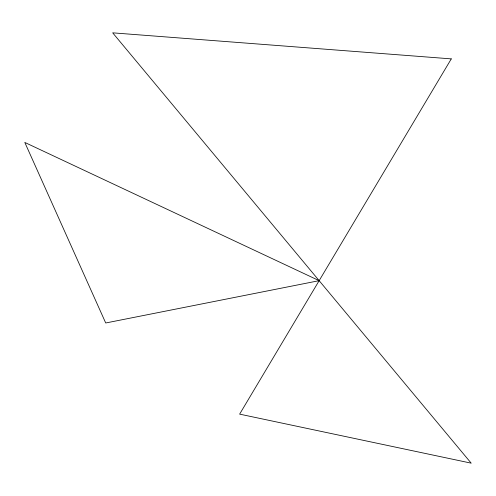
<?xml version="1.0" encoding="UTF-8"?>
<svg xmlns="http://www.w3.org/2000/svg" width="496" height="496" viewBox="0 0 496 496"><rect width="100%" height="100%" fill="white"/><g stroke="black" fill="none" stroke-linecap="round" stroke-linejoin="round"><path stroke-width="0.74" d="M451.279 58.881L239.636 414.135L471.2 463.165L112.679 32.835L451.279 58.881M319.151 280.662L105.716 322.989L24.8 142.433L319.151 280.662"/></g></svg>
